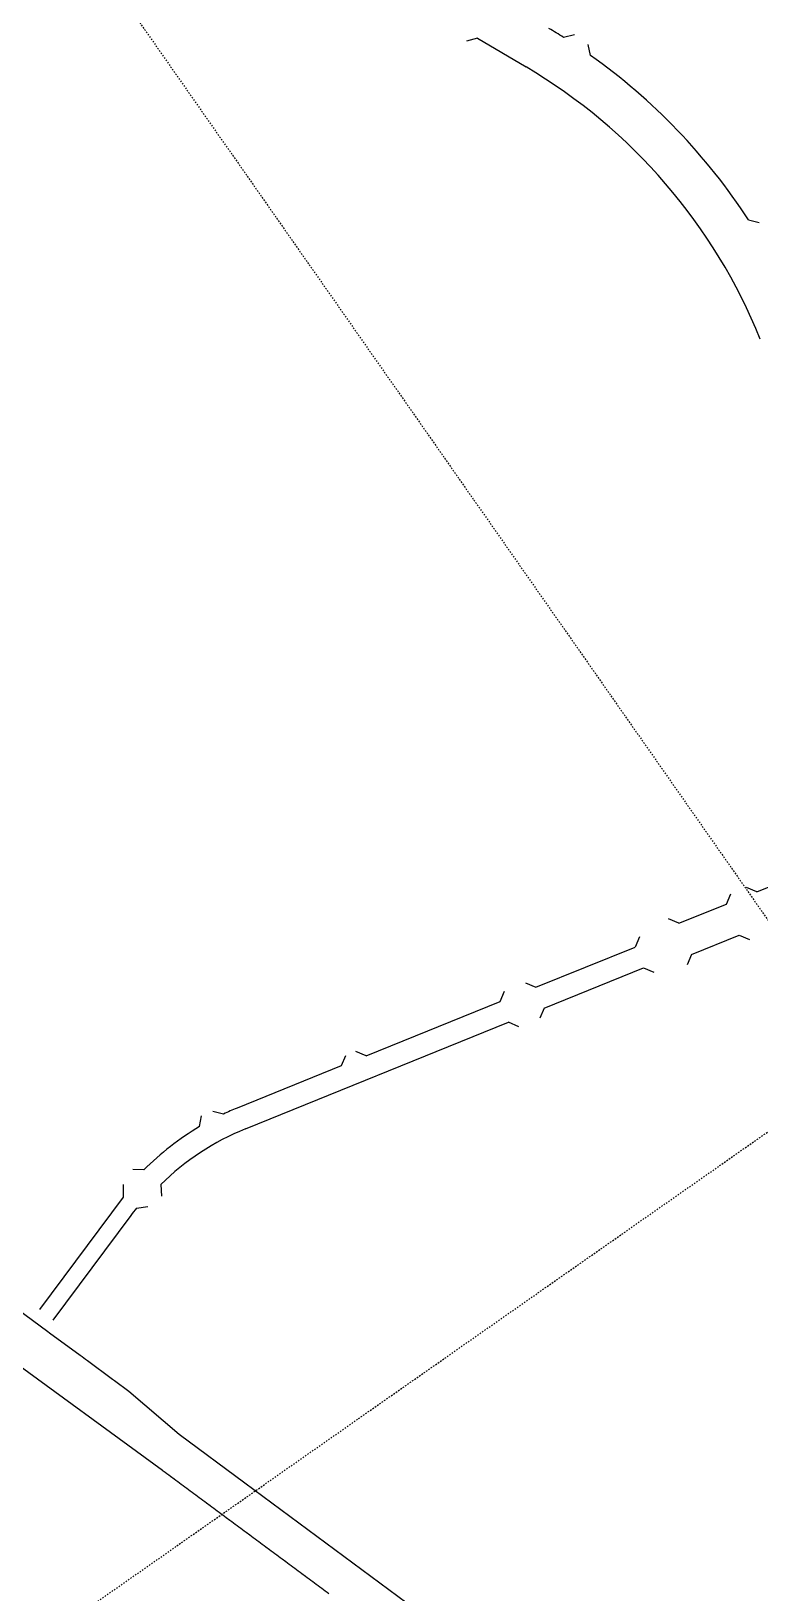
# Model space of a CAD drawing. Header units: millimetres. Extents: x 152904052 to 153933663, y 538271515 to 539240469.
# Drawn here: x 153604440 to 153610949, y 539121493 to 539135437 of the extents above; entities that cross this region are included whole.
import ezdxf

# ---------------------------------------------------------------- set-up
doc = ezdxf.new("R2010")
doc.units = ezdxf.units.MM
doc.linetypes.add('HIDDEN', pattern=[5.08, 2.54, -2.54])
doc.layers.add('BORD', color=7, linetype='Continuous')

msp = doc.modelspace()

# ---------------------------------------------------------------- linework, layer by layer
at = {"layer": 'BORD', "color": 8, "linetype": 'HIDDEN', "ltscale": 5}
for p, q in [((153577495.5, 539175380.3), (153629117.4, 539101656.6)), ((153513611.8, 539057402), (153636484.6, 539143438.5))]:
    msp.add_line(p, q, dxfattribs=at)
at = {"layer": 'BORD', "color": 137, "ltscale": 20, "flags": 128}
for points in [[(153609195.7, 539135382.3, 0.0071129), (153609064.6, 539135462.3)], [(153610954, 539132686.7, 0.1647483), (153608861.2, 539135117.9)], [(153610848.1, 539133752.4, 0.0951848), (153609436.4, 539135221.6)], [(153606279.1, 539125820.9, 0.0131611), (153606158.4, 539125768.3)], [(153605944.7, 539125655.5, 0.0633457), (153605446.4, 539125268.4)], [(153606354.1, 539125635.5, 0.0992908), (153605598.8, 539125137.9)], [(153605381.7, 539124928.9, 0.009272), (153605329.5, 539124861.5)]]:
    msp.add_lwpolyline(points, format="xyb", dxfattribs=at)
for points in [[(153609292.6, 539135405.6), (153609195.7, 539135382.3)], [(153608427.1, 539135374.2), (153608330.2, 539135349.3)], [(153608427.1, 539135374.2), (153608861.2, 539135117.9)], [(153609436.4, 539135221.6), (153609415.5, 539135318.8)], [(153610848.1, 539133752.4), (153610944.3, 539133730.3)], [(153610921.7, 539127752.5), (153611856.7, 539128130.5)], [(153610651.5, 539127643.3), (153610690.5, 539127735.3)], [(153610921.7, 539127752.5), (153610829.6, 539127791.6)], [(153610226.3, 539127471.4), (153610651.5, 539127643.3)], [(153610226.3, 539127471.4), (153610134.3, 539127510.5)], [(153609874.9, 539127351.7), (153609835.8, 539127259.6)], [(153610338.8, 539127193.3), (153610763.9, 539127365.2)], [(153610763.9, 539127365.2), (153610856, 539127326.1)], [(153608947.1, 539126900.3), (153609835.8, 539127259.6)], [(153610338.8, 539127193.3), (153610299.7, 539127101.2)], [(153609022.1, 539126714.9), (153609910.8, 539127074.2)], [(153609910.8, 539127074.2), (153610002.8, 539127035.1)], [(153608855.1, 539126939.4), (153608947.1, 539126900.3)], [(153607432, 539126287.8), (153608630.6, 539126772.4)], [(153608630.6, 539126772.4), (153608669.6, 539126864.4)], [(153609022.1, 539126714.9), (153608983, 539126622.9)], [(153606354.1, 539125635.5), (153608705.4, 539126587.3)], [(153608797.4, 539126548.3), (153608705.4, 539126587.3)], [(153607432, 539126287.8), (153607340, 539126326.9)], [(153607208.3, 539126197.1), (153606279.1, 539125820.9)], [(153607247.3, 539126289.1), (153607208.3, 539126197.1)], [(153606158.4, 539125768.3), (153606061.6, 539125790.5)], [(153605944.7, 539125655.5), (153605963.1, 539125753.5)], [(153605446.4, 539125268.4), (153605348.1, 539125273.7)], [(153605265.9, 539125027.2), (153605263.9, 539125139)], [(153605598.8, 539125137.9), (153605605.5, 539125035.8)], [(153604517.3, 539124023.1), (153605265.9, 539125027.2)], [(153605381.7, 539124928.9), (153605481.7, 539124941.1)], [(153605329.5, 539124861.5), (153604632.1, 539123926.2)]]:
    msp.add_lwpolyline(points, dxfattribs=at)
at = {"layer": 'BORD', "color": 137, "ltscale": 10}
for points in [[(153607796.4, 539121401), (153607635.6, 539121520), (153607474.8, 539121638.9), (153607314.1, 539121757.8), (153607153.3, 539121876.8), (153606992.5, 539121995.7), (153606831.7, 539122114.7), (153606670.9, 539122233.6), (153606510.1, 539122352.6), (153606349.3, 539122471.5), (153605761.8, 539122906.1), (153605312.5, 539123289.5), (153605183.9, 539123384.6), (153605167.8, 539123396.5), (153604942.7, 539123563), (153604926.6, 539123574.9), (153604894.5, 539123598.7), (153604878.4, 539123610.6), (153604605, 539123812.8), (153604589, 539123824.7), (153604315.6, 539124026.9)], [(153607100, 539121484.5), (153607083.9, 539121496.4), (153607067.8, 539121508.3), (153607035.7, 539121532.1), (153607019.6, 539121544), (153607003.5, 539121555.8), (153606987.4, 539121567.7), (153606971.3, 539121579.6), (153606955.3, 539121591.5), (153606939.2, 539121603.4), (153606923.1, 539121615.3), (153606907, 539121627.2), (153606891, 539121639.1), (153606858.8, 539121662.9), (153606842.7, 539121674.8), (153606826.6, 539121686.7), (153606810.6, 539121698.6), (153606794.5, 539121710.5), (153606778.4, 539121722.4), (153606762.3, 539121734.3), (153606746.2, 539121746.2), (153606730.2, 539121758), (153606714.1, 539121769.9), (153606681.9, 539121793.7), (153606665.9, 539121805.6), (153606649.8, 539121817.5), (153606633.7, 539121829.4), (153606617.6, 539121841.3), (153606601.5, 539121853.2), (153606585.5, 539121865.1), (153606569.4, 539121877), (153606537.2, 539121900.8), (153606521.1, 539121912.7), (153606505.1, 539121924.6), (153606489, 539121936.5), (153606472.9, 539121948.4), (153606456.8, 539121960.3), (153606440.7, 539121972.1), (153606424.7, 539121984), (153606408.6, 539121995.9), (153606392.5, 539122007.8), (153606360.4, 539122031.6), (153606344.3, 539122043.5), (153606328.2, 539122055.4), (153606312.1, 539122067.3), (153606296, 539122079.2), (153606280, 539122091.1), (153606263.9, 539122103), (153606247.8, 539122114.9), (153606231.7, 539122126.8), (153606215.6, 539122138.7), (153606183.5, 539122162.5), (153606167.4, 539122174.3), (153606151.3, 539122186.2), (153606135.3, 539122198.1), (153606119.2, 539122210), (153606103.1, 539122221.9), (153606087, 539122233.8), (153606070.9, 539122245.7), (153606054.9, 539122257.6), (153606038.8, 539122269.5), (153606006.6, 539122293.3), (153605990.5, 539122305.2), (153605974.5, 539122317.1), (153605958.4, 539122329), (153605942.3, 539122340.9), (153605926.2, 539122352.8), (153605910.1, 539122364.7), (153605894.1, 539122376.6), (153605878, 539122388.4), (153605861.9, 539122400.3), (153605829.8, 539122424.1), (153605813.7, 539122436), (153605797.6, 539122447.9), (153605781.5, 539122459.8), (153605765.4, 539122471.7), (153605749.4, 539122483.6), (153605733.3, 539122495.5), (153605717.2, 539122507.4), (153605685, 539122531.2), (153605669, 539122543.1), (153605652.9, 539122555), (153605636.8, 539122566.9), (153605620.7, 539122578.8), (153605613.9, 539122583.8), (153604188.3, 539123627.2)]]:
    msp.add_lwpolyline(points, dxfattribs=at)

doc.saveas('drawing.dxf')
